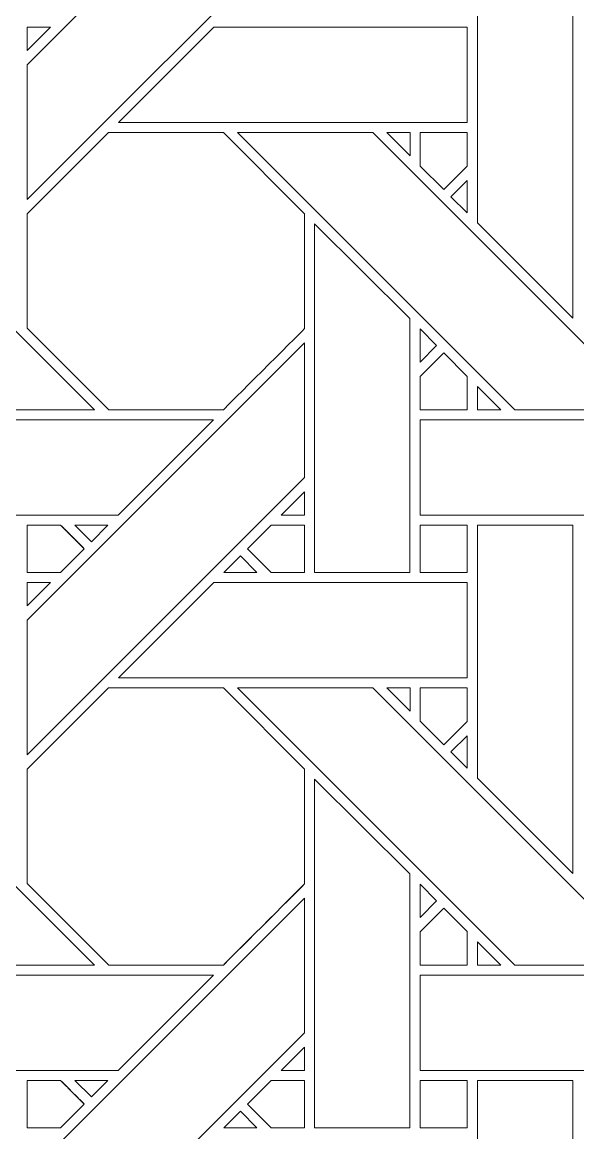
# Model space of a CAD drawing. Header units: inches. Extents: x 2.4 to 22.4, y -0.9 to 19.1.
# Drawn here: x 13.561 to 14.509, y 8.097 to 9.995 of the extents above; entities that cross this region are included whole.
import ezdxf

# ---------------------------------------------------------------- set-up
doc = ezdxf.new("R2010")
doc.units = ezdxf.units.IN
doc.header["$MEASUREMENT"] = 0
doc.layers.add('Design', color=7, linetype='Continuous', lineweight=0)

msp = doc.modelspace()

# ---------------------------------------------------------------- linework, layer by layer
at = {"layer": 'Design'}
for points, knots in [([(12.38285403781467, 19.09476386176223), (6.860006544325086, 19.09476386176223), (2.38285403781467, 14.61761135525181), (2.38285403781467, 9.094763861762152), (2.38285403781467, 3.571916368272569), (6.860006544325086, -0.9052361382378471), (12.38285403781467, -0.9052361382378471), (17.90570068359375, -0.9052361382378471), (22.38285319010417, 3.571916368272569), (22.38285319010417, 9.094763861762152), (22.38285319010417, 14.61761135525181), (17.90570068359375, 19.09476386176223), (12.38285403781467, 19.09476386176223)], [0, 0, 0, 0, 1, 1, 1, 2, 2, 2, 3, 3, 3, 4, 4, 4, 4]), ([(12.38285399022667, 17.97202232840777), (7.480079523069409, 17.97202232840777), (3.505595523581076, 13.99753832891944), (3.505595523581076, 9.094763861762152), (3.505595523581076, 4.191989394604888), (7.480079523069409, 0.2175053951165814), (12.38285399022667, 0.2175053951165814), (17.28562770484945, 0.2175053951165814), (21.26011170433779, 4.191989394604888), (21.26011170433779, 9.094763861762152), (21.26011170433779, 13.99753832891944), (17.28562770484945, 17.97202232840777), (12.38285399022667, 17.97202232840777)], [0, 0, 0, 0, 1, 1, 1, 2, 2, 2, 3, 3, 3, 4, 4, 4, 4]), ([(14.04279666476777, 10.16536966959635), (14.04279666476777, 10.16536966959635), (13.56912655300564, 9.691719902886282), (13.56912655300564, 9.691719902886282), (13.56912655300564, 9.691719902886282), (13.56912655300564, 9.92181650797526), (13.56912655300564, 9.92181650797526), (13.56912655300564, 9.92181650797526), (14.04279666476777, 10.39540523952908), (14.04279666476777, 10.39540523952908), (14.04279666476777, 10.39540523952908), (14.04279666476777, 10.16536966959635), (14.04279666476777, 10.16536966959635)], [0, 0, 0, 0, 1, 1, 1, 2, 2, 2, 3, 3, 3, 4, 4, 4, 4]), ([(14.50070359971791, 9.488807678222656), (14.50070359971791, 9.488807678222656), (14.33778550889764, 9.651725769042969), (14.33778550889764, 9.651725769042969), (14.33778550889764, 9.651725769042969), (14.33778550889764, 10.08392418755425), (14.33778550889764, 10.08392418755425), (14.33778550889764, 10.08392418755425), (14.50070359971791, 10.08392418755425), (14.50070359971791, 10.08392418755425), (14.50070359971791, 10.08392418755425), (14.50070359971791, 9.488807678222656), (14.50070359971791, 9.488807678222656)], [0, 0, 0, 0, 1, 1, 1, 2, 2, 2, 3, 3, 3, 4, 4, 4, 4]), ([(13.60895707872179, 9.986007690429688), (13.60895707872179, 9.986007690429688), (13.56912655300564, 9.94618394639757), (13.56912655300564, 9.94618394639757), (13.56912655300564, 9.94618394639757), (13.56912655300564, 9.986007690429688), (13.56912655300564, 9.986007690429688), (13.56912655300564, 9.986007690429688), (13.60895707872179, 9.986007690429688), (13.60895707872179, 9.986007690429688)], [0, 0, 0, 0, 1, 1, 1, 2, 2, 2, 3, 3, 3, 3]), ([(14.32025146484375, 9.986000908745657), (14.32025146484375, 9.986000908745657), (14.32025146484375, 9.823198954264322), (14.32025146484375, 9.823198954264322), (14.32025146484375, 9.823198954264322), (13.72496541341146, 9.823198954264322), (13.72496541341146, 9.823198954264322), (13.72496541341146, 9.823198954264322), (13.88781483968099, 9.986000908745657), (13.88781483968099, 9.986000908745657), (13.88781483968099, 9.986000908745657), (14.32025146484375, 9.986000908745657), (14.32025146484375, 9.986000908745657)], [0, 0, 0, 0, 1, 1, 1, 2, 2, 2, 3, 3, 3, 4, 4, 4, 4]), ([(13.68412695990668, 9.332411024305555), (13.68412695990668, 9.332411024305555), (13.45310465494791, 9.332411024305555), (13.45310465494791, 9.332411024305555), (13.45310465494791, 9.332411024305555), (12.97954305013021, 9.806060791015625), (12.97954305013021, 9.806060791015625), (12.97954305013021, 9.806060791015625), (13.21048397488064, 9.806060791015625), (13.21048397488064, 9.806060791015625), (13.21048397488064, 9.806060791015625), (13.68412695990668, 9.332411024305555), (13.68412695990668, 9.332411024305555)], [0, 0, 0, 0, 1, 1, 1, 2, 2, 2, 3, 3, 3, 4, 4, 4, 4]), ([(13.70783233642578, 9.8060548570421), (13.70783233642578, 9.8060548570421), (13.90404340955943, 9.8060548570421), (13.90404340955943, 9.8060548570421), (13.90404340955943, 9.8060548570421), (14.04278818766278, 9.667333814832899), (14.04278818766278, 9.667333814832899), (14.04278818766278, 9.667333814832899), (14.04278818766278, 9.47111596001519), (14.04278818766278, 9.47111596001519), (14.02498965793181, 9.453181796603731), (13.91306220160598, 9.341440836588541), (13.90407731797957, 9.332429673936632), (13.90407731797957, 9.332429673936632), (13.70837317572699, 9.332429673936632), (13.70837317572699, 9.332429673936632), (13.70837317572699, 9.332429673936632), (13.56912824842665, 9.471674601236979), (13.56912824842665, 9.471674601236979), (13.56912824842665, 9.471674601236979), (13.56912824842665, 9.667333814832899), (13.56912824842665, 9.667333814832899), (13.56912824842665, 9.667333814832899), (13.70783233642578, 9.8060548570421), (13.70783233642578, 9.8060548570421)], [0, 0, 0, 0, 1, 1, 1, 2, 2, 2, 3, 3, 3, 4, 4, 4, 5, 5, 5, 6, 6, 6, 7, 7, 7, 8, 8, 8, 8]), ([(14.04278818766278, 9.47111596001519), (14.02498287624777, 9.453168233235674), (13.91306135389542, 9.341440836588541), (13.90407731797957, 9.332429673936632), (13.90407731797957, 9.332429673936632), (13.70837317572699, 9.332429673936632), (13.70837317572699, 9.332429673936632), (13.70837317572699, 9.332429673936632), (13.56912824842665, 9.471674601236979), (13.56912824842665, 9.471674601236979), (13.56912824842665, 9.471674601236979), (13.56912824842665, 9.667333814832899), (13.56912824842665, 9.667333814832899), (13.56912824842665, 9.667333814832899), (13.70783233642578, 9.8060548570421), (13.70783233642578, 9.8060548570421), (13.70783233642578, 9.8060548570421), (13.90404340955943, 9.8060548570421), (13.90404340955943, 9.8060548570421), (13.90404340955943, 9.8060548570421), (14.04278818766278, 9.667333814832899), (14.04278818766278, 9.667333814832899), (14.04278818766278, 9.667333814832899), (14.04278818766278, 9.47111596001519), (14.04278818766278, 9.47111596001519)], [0, 0, 0, 0, 1, 1, 1, 2, 2, 2, 3, 3, 3, 4, 4, 4, 5, 5, 5, 6, 6, 6, 7, 7, 7, 8, 8, 8, 8]), ([(14.63285658094625, 9.332411024305555), (14.63285658094625, 9.332411024305555), (14.40183342827693, 9.332411024305555), (14.40183342827693, 9.332411024305555), (14.40183342827693, 9.332411024305555), (13.92827182345917, 9.806060791015625), (13.92827182345917, 9.806060791015625), (13.92827182345917, 9.806060791015625), (14.15921274820958, 9.806060791015625), (14.15921274820958, 9.806060791015625), (14.15921274820958, 9.806060791015625), (14.63285658094625, 9.332411024305555), (14.63285658094625, 9.332411024305555)], [0, 0, 0, 0, 1, 1, 1, 2, 2, 2, 3, 3, 3, 4, 4, 4, 4]), ([(14.18333519829639, 9.806054009331596), (14.18333519829639, 9.806054009331596), (14.22278510199652, 9.806054009331596), (14.22278510199652, 9.806054009331596), (14.22278510199652, 9.806054009331596), (14.22278510199652, 9.766222635904947), (14.22278510199652, 9.766222635904947), (14.22278510199652, 9.766222635904947), (14.18333519829639, 9.806054009331596), (14.18333519829639, 9.806054009331596)], [0, 0, 0, 0, 1, 1, 1, 2, 2, 2, 3, 3, 3, 3]), ([(14.32025316026473, 9.806068420410156), (14.32025316026473, 9.806068420410156), (14.32025316026473, 9.748469882541231), (14.32025316026473, 9.748469882541231), (14.32025316026473, 9.748469882541231), (14.28031751844625, 9.70852322048611), (14.28031751844625, 9.70852322048611), (14.28031751844625, 9.70852322048611), (14.23998514811195, 9.748860677083332), (14.23998514811195, 9.748860677083332), (14.23998514811195, 9.748860677083332), (14.23998514811195, 9.806068420410156), (14.23998514811195, 9.806068420410156), (14.23998514811195, 9.806068420410156), (14.32025316026473, 9.806068420410156), (14.32025316026473, 9.806068420410156)], [0, 0, 0, 0, 1, 1, 1, 2, 2, 2, 3, 3, 3, 4, 4, 4, 5, 5, 5, 5]), ([(14.28031751844625, 9.70852322048611), (14.28031751844625, 9.70852322048611), (14.23998514811195, 9.748860677083332), (14.23998514811195, 9.748860677083332), (14.23998514811195, 9.748860677083332), (14.23998514811195, 9.806068420410156), (14.23998514811195, 9.806068420410156), (14.23998514811195, 9.806068420410156), (14.32025316026473, 9.806068420410156), (14.32025316026473, 9.806068420410156), (14.32025316026473, 9.806068420410156), (14.32025316026473, 9.748469882541231), (14.32025316026473, 9.748469882541231), (14.32025316026473, 9.748469882541231), (14.28031751844625, 9.70852322048611), (14.28031751844625, 9.70852322048611)], [0, 0, 0, 0, 1, 1, 1, 2, 2, 2, 3, 3, 3, 4, 4, 4, 5, 5, 5, 5]), ([(14.32025146484375, 9.724220275878906), (14.32025146484375, 9.724220275878906), (14.32025146484375, 9.669054667154947), (14.32025146484375, 9.669054667154947), (14.32025146484375, 9.669054667154947), (14.29248216417098, 9.696436564127604), (14.29248216417098, 9.696436564127604), (14.29248216417098, 9.696436564127604), (14.32025146484375, 9.724220275878906), (14.32025146484375, 9.724220275878906)], [0, 0, 0, 0, 1, 1, 1, 2, 2, 2, 3, 3, 3, 3]), ([(14.05993482801652, 9.05441708034939), (14.05993482801652, 9.05441708034939), (14.05993482801652, 9.650255839029947), (14.05993482801652, 9.650255839029947), (14.05993482801652, 9.650255839029947), (14.22269015842014, 9.488099839952257), (14.22269015842014, 9.488099839952257), (14.22269015842014, 9.488099839952257), (14.22269015842014, 9.05441708034939), (14.22269015842014, 9.05441708034939), (14.22269015842014, 9.05441708034939), (14.05993482801652, 9.05441708034939), (14.05993482801652, 9.05441708034939)], [0, 0, 0, 0, 1, 1, 1, 2, 2, 2, 3, 3, 3, 4, 4, 4, 4]), ([(14.24000379774305, 9.413842095269096), (14.24000379774305, 9.413842095269096), (14.24000379774305, 9.47060055202908), (14.24000379774305, 9.47060055202908), (14.24000379774305, 9.47060055202908), (14.26818339029945, 9.442027621799044), (14.26818339029945, 9.442027621799044), (14.26818339029945, 9.442027621799044), (14.24000379774305, 9.413842095269096), (14.24000379774305, 9.413842095269096)], [0, 0, 0, 0, 1, 1, 1, 2, 2, 2, 3, 3, 3, 3]), ([(14.04279666476777, 9.216647677951388), (14.04279666476777, 9.216647677951388), (13.56912655300564, 8.742984347873264), (13.56912655300564, 8.742984347873264), (13.56912655300564, 8.742984347873264), (13.56912655300564, 8.973094516330294), (13.56912655300564, 8.973094516330294), (13.56912655300564, 8.973094516330294), (14.04279666476777, 9.446676466200087), (14.04279666476777, 9.446676466200087), (14.04279666476777, 9.446676466200087), (14.04279666476777, 9.216647677951388), (14.04279666476777, 9.216647677951388)], [0, 0, 0, 0, 1, 1, 1, 2, 2, 2, 3, 3, 3, 4, 4, 4, 4]), ([(14.24000549316403, 9.332187228732638), (14.24000549316403, 9.332187228732638), (14.24000549316403, 9.389473809136282), (14.24000549316403, 9.389473809136282), (14.24000549316403, 9.389473809136282), (14.28033108181431, 9.429804484049479), (14.28033108181431, 9.429804484049479), (14.28033108181431, 9.429804484049479), (14.3206617567275, 9.389480590820312), (14.3206617567275, 9.389480590820312), (14.3206617567275, 9.389480590820312), (14.3206617567275, 9.332187228732638), (14.3206617567275, 9.332187228732638), (14.3206617567275, 9.332187228732638), (14.24000549316403, 9.332187228732638), (14.24000549316403, 9.332187228732638)], [0, 0, 0, 0, 1, 1, 1, 2, 2, 2, 3, 3, 3, 4, 4, 4, 5, 5, 5, 5]), ([(14.28033108181431, 9.429804484049479), (14.28033108181431, 9.429804484049479), (14.3206617567275, 9.389480590820312), (14.3206617567275, 9.389480590820312), (14.3206617567275, 9.389480590820312), (14.3206617567275, 9.332187228732638), (14.3206617567275, 9.332187228732638), (14.3206617567275, 9.332187228732638), (14.24000549316403, 9.332187228732638), (14.24000549316403, 9.332187228732638), (14.24000549316403, 9.332187228732638), (14.24000549316403, 9.389473809136282), (14.24000549316403, 9.389473809136282), (14.24000549316403, 9.389473809136282), (14.28033108181431, 9.429804484049479), (14.28033108181431, 9.429804484049479)], [0, 0, 0, 0, 1, 1, 1, 2, 2, 2, 3, 3, 3, 4, 4, 4, 5, 5, 5, 5]), ([(14.33790757921014, 9.332404242621527), (14.33790757921014, 9.332404242621527), (14.33790757921014, 9.372194078233507), (14.33790757921014, 9.372194078233507), (14.33790757921014, 9.372194078233507), (14.37763129340277, 9.332404242621527), (14.37763129340277, 9.332404242621527), (14.37763129340277, 9.332404242621527), (14.33790757921014, 9.332404242621527), (14.33790757921014, 9.332404242621527)], [0, 0, 0, 0, 1, 1, 1, 2, 2, 2, 3, 3, 3, 3]), ([(13.88697136773003, 9.315163506401907), (13.88697136773003, 9.315163506401907), (13.724244011773, 9.152463277180988), (13.724244011773, 9.152463277180988), (13.724244011773, 9.152463277180988), (13.29127587212456, 9.152463277180988), (13.29127587212456, 9.152463277180988), (13.29127587212456, 9.152463277180988), (13.29127587212456, 9.315163506401907), (13.29127587212456, 9.315163506401907), (13.29127587212456, 9.315163506401907), (13.88697136773003, 9.315163506401907), (13.88697136773003, 9.315163506401907)], [0, 0, 0, 0, 1, 1, 1, 2, 2, 2, 3, 3, 3, 4, 4, 4, 4]), ([(14.83570014105902, 9.315163506401907), (14.83570014105902, 9.315163506401907), (14.6729736328125, 9.152463277180988), (14.6729736328125, 9.152463277180988), (14.6729736328125, 9.152463277180988), (14.24000379774305, 9.152463277180988), (14.24000379774305, 9.152463277180988), (14.24000379774305, 9.152463277180988), (14.24000379774305, 9.315163506401907), (14.24000379774305, 9.315163506401907), (14.24000379774305, 9.315163506401907), (14.83570014105902, 9.315163506401907), (14.83570014105902, 9.315163506401907)], [0, 0, 0, 0, 1, 1, 1, 2, 2, 2, 3, 3, 3, 4, 4, 4, 4]), ([(14.00303395589195, 9.152483622233072), (14.00303395589195, 9.152483622233072), (14.04279666476777, 9.192253112792969), (14.04279666476777, 9.192253112792969), (14.04279666476777, 9.192253112792969), (14.04279666476777, 9.152483622233072), (14.04279666476777, 9.152483622233072), (14.04279666476777, 9.152483622233072), (14.00303395589195, 9.152483622233072), (14.00303395589195, 9.152483622233072)], [0, 0, 0, 0, 1, 1, 1, 2, 2, 2, 3, 3, 3, 3]), ([(13.62619272867838, 9.135196261935763), (13.63133154975043, 9.130084567599825), (13.66210344102647, 9.099268595377604), (13.66652764214409, 9.094844394259981), (13.66652764214409, 9.094844394259981), (13.62610117594401, 9.054421318901907), (13.62610117594401, 9.054421318901907), (13.62610117594401, 9.054421318901907), (13.56912824842665, 9.054421318901907), (13.56912824842665, 9.054421318901907), (13.56912824842665, 9.054421318901907), (13.56912824842665, 9.135196261935763), (13.56912824842665, 9.135196261935763), (13.56912824842665, 9.135196261935763), (13.62619272867838, 9.135196261935763), (13.62619272867838, 9.135196261935763)], [0, 0, 0, 0, 1, 1, 1, 2, 2, 2, 3, 3, 3, 4, 4, 4, 5, 5, 5, 5]), ([(13.56912824842665, 9.054421318901907), (13.56912824842665, 9.054421318901907), (13.56912824842665, 9.135196261935763), (13.56912824842665, 9.135196261935763), (13.56912824842665, 9.135196261935763), (13.62619272867838, 9.135196261935763), (13.62619272867838, 9.135196261935763), (13.63165113661024, 9.129771762424044), (13.66248406304253, 9.098894755045572), (13.66652764214409, 9.094844394259981), (13.66652764214409, 9.094844394259981), (13.62610117594401, 9.054421318901907), (13.62610117594401, 9.054421318901907), (13.62610117594401, 9.054421318901907), (13.56912824842665, 9.054421318901907), (13.56912824842665, 9.054421318901907)], [0, 0, 0, 0, 1, 1, 1, 2, 2, 2, 3, 3, 3, 4, 4, 4, 5, 5, 5, 5]), ([(13.65054406060113, 9.13519541422526), (13.65054406060113, 9.13519541422526), (13.70702362060547, 9.13519541422526), (13.70702362060547, 9.13519541422526), (13.70702362060547, 9.13519541422526), (13.6787363688151, 9.107009887695312), (13.6787363688151, 9.107009887695312), (13.6787363688151, 9.107009887695312), (13.65054406060113, 9.13519541422526), (13.65054406060113, 9.13519541422526)], [0, 0, 0, 0, 1, 1, 1, 2, 2, 2, 3, 3, 3, 3]), ([(14.04280175103084, 9.135216606987846), (14.04280175103084, 9.135216606987846), (14.04280175103084, 9.054414537217882), (14.04280175103084, 9.054414537217882), (14.04280175103084, 9.054414537217882), (13.98569318983292, 9.054414537217882), (13.98569318983292, 9.054414537217882), (13.98569318983292, 9.054414537217882), (13.9453311496311, 9.094793531629774), (13.9453311496311, 9.094793531629774), (13.9453311496311, 9.094793531629774), (13.9857610066732, 9.135216606987846), (13.9857610066732, 9.135216606987846), (13.9857610066732, 9.135216606987846), (14.04280175103084, 9.135216606987846), (14.04280175103084, 9.135216606987846)], [0, 0, 0, 0, 1, 1, 1, 2, 2, 2, 3, 3, 3, 4, 4, 4, 5, 5, 5, 5]), ([(14.04280175103084, 9.054414537217882), (14.04280175103084, 9.054414537217882), (13.98569318983292, 9.054414537217882), (13.98569318983292, 9.054414537217882), (13.98569318983292, 9.054414537217882), (13.9453311496311, 9.094793531629774), (13.9453311496311, 9.094793531629774), (13.9453311496311, 9.094793531629774), (13.9857610066732, 9.135216606987846), (13.9857610066732, 9.135216606987846), (13.9857610066732, 9.135216606987846), (14.04280175103084, 9.135216606987846), (14.04280175103084, 9.135216606987846), (14.04280175103084, 9.135216606987846), (14.04280175103084, 9.054414537217882), (14.04280175103084, 9.054414537217882)], [0, 0, 0, 0, 1, 1, 1, 2, 2, 2, 3, 3, 3, 4, 4, 4, 5, 5, 5, 5]), ([(14.24000549316403, 9.135196261935763), (14.24000549316403, 9.135196261935763), (14.32025316026473, 9.135196261935763), (14.32025316026473, 9.135196261935763), (14.32025316026473, 9.135196261935763), (14.32025316026473, 9.054407755533854), (14.32025316026473, 9.054407755533854), (14.32025316026473, 9.054407755533854), (14.24000549316403, 9.054407755533854), (14.24000549316403, 9.054407755533854), (14.24000549316403, 9.054407755533854), (14.24000549316403, 9.135196261935763), (14.24000549316403, 9.135196261935763)], [0, 0, 0, 0, 1, 1, 1, 2, 2, 2, 3, 3, 3, 4, 4, 4, 4]), ([(14.24000549316403, 9.054407755533854), (14.24000549316403, 9.054407755533854), (14.24000549316403, 9.135196261935763), (14.24000549316403, 9.135196261935763), (14.24000549316403, 9.135196261935763), (14.32025316026473, 9.135196261935763), (14.32025316026473, 9.135196261935763), (14.32025316026473, 9.135196261935763), (14.32025316026473, 9.054407755533854), (14.32025316026473, 9.054407755533854), (14.32025316026473, 9.054407755533854), (14.24000549316403, 9.054407755533854), (14.24000549316403, 9.054407755533854)], [0, 0, 0, 0, 1, 1, 1, 2, 2, 2, 3, 3, 3, 4, 4, 4, 4]), ([(14.50070359971791, 8.540072123209635), (14.50070359971791, 8.540072123209635), (14.33778550889764, 8.7030029296875), (14.33778550889764, 8.7030029296875), (14.33778550889764, 8.7030029296875), (14.33778550889764, 9.13519541422526), (14.33778550889764, 9.13519541422526), (14.33778550889764, 9.13519541422526), (14.50070359971791, 9.13519541422526), (14.50070359971791, 9.13519541422526), (14.50070359971791, 9.13519541422526), (14.50070359971791, 8.540072123209635), (14.50070359971791, 8.540072123209635)], [0, 0, 0, 0, 1, 1, 1, 2, 2, 2, 3, 3, 3, 4, 4, 4, 4]), ([(13.90495385064014, 9.05441708034939), (13.90495385064014, 9.05441708034939), (13.93321397569444, 9.082677205403645), (13.93321397569444, 9.082677205403645), (13.93321397569444, 9.082677205403645), (13.96146053738069, 9.05441708034939), (13.96146053738069, 9.05441708034939), (13.96146053738069, 9.05441708034939), (13.90495385064014, 9.05441708034939), (13.90495385064014, 9.05441708034939)], [0, 0, 0, 0, 1, 1, 1, 2, 2, 2, 3, 3, 3, 3]), ([(13.60895707872179, 9.037278917100695), (13.60895707872179, 9.037278917100695), (13.56912655300564, 8.9974611070421), (13.56912655300564, 8.9974611070421), (13.56912655300564, 8.9974611070421), (13.56912655300564, 9.037278917100695), (13.56912655300564, 9.037278917100695), (13.56912655300564, 9.037278917100695), (13.60895707872179, 9.037278917100695), (13.60895707872179, 9.037278917100695)], [0, 0, 0, 0, 1, 1, 1, 2, 2, 2, 3, 3, 3, 3]), ([(14.32025146484375, 9.037278917100695), (14.32025146484375, 9.037278917100695), (14.32025146484375, 8.87447018093533), (14.32025146484375, 8.87447018093533), (14.32025146484375, 8.87447018093533), (13.72496541341146, 8.87447018093533), (13.72496541341146, 8.87447018093533), (13.72496541341146, 8.87447018093533), (13.88781483968099, 9.037278917100695), (13.88781483968099, 9.037278917100695), (13.88781483968099, 9.037278917100695), (14.32025146484375, 9.037278917100695), (14.32025146484375, 9.037278917100695)], [0, 0, 0, 0, 1, 1, 1, 2, 2, 2, 3, 3, 3, 4, 4, 4, 4]), ([(13.68412695990668, 8.383688184950087), (13.68412695990668, 8.383688184950087), (13.45309109157986, 8.383688184950087), (13.45309109157986, 8.383688184950087), (13.45309109157986, 8.383688184950087), (12.97954305013021, 8.857331169976128), (12.97954305013021, 8.857331169976128), (12.97954305013021, 8.857331169976128), (13.21048397488064, 8.857331169976128), (13.21048397488064, 8.857331169976128), (13.21048397488064, 8.857331169976128), (13.68412695990668, 8.383688184950087), (13.68412695990668, 8.383688184950087)], [0, 0, 0, 0, 1, 1, 1, 2, 2, 2, 3, 3, 3, 4, 4, 4, 4]), ([(13.70783233642578, 8.857318454318577), (13.70783233642578, 8.857318454318577), (13.90404340955943, 8.857318454318577), (13.90404340955943, 8.857318454318577), (13.90404340955943, 8.857318454318577), (14.04278818766278, 8.71860165066189), (14.04278818766278, 8.71860165066189), (14.04278818766278, 8.71860165066189), (14.04278818766278, 8.522387186686197), (14.04278818766278, 8.522387186686197), (14.02498965793181, 8.504452175564236), (13.91306898329, 8.392704433865015), (13.9040840996636, 8.383693271213108), (13.9040840996636, 8.383693271213108), (13.70837317572699, 8.383693271213108), (13.70837317572699, 8.383693271213108), (13.70837317572699, 8.383693271213108), (13.56912824842665, 8.52293480767144), (13.56912824842665, 8.52293480767144), (13.56912824842665, 8.52293480767144), (13.56912824842665, 8.71860165066189), (13.56912824842665, 8.71860165066189), (13.56912824842665, 8.71860165066189), (13.70783233642578, 8.857318454318577), (13.70783233642578, 8.857318454318577)], [0, 0, 0, 0, 1, 1, 1, 2, 2, 2, 3, 3, 3, 4, 4, 4, 5, 5, 5, 6, 6, 6, 7, 7, 7, 8, 8, 8, 8]), ([(14.04278818766278, 8.522387186686197), (14.02430216471362, 8.50376468234592), (13.91252390543624, 8.392160203721788), (13.9040840996636, 8.383693271213108), (13.9040840996636, 8.383693271213108), (13.70837317572699, 8.383693271213108), (13.70837317572699, 8.383693271213108), (13.70837317572699, 8.383693271213108), (13.56912824842665, 8.52293480767144), (13.56912824842665, 8.52293480767144), (13.56912824842665, 8.52293480767144), (13.56912824842665, 8.71860165066189), (13.56912824842665, 8.71860165066189), (13.56912824842665, 8.71860165066189), (13.70783233642578, 8.857318454318577), (13.70783233642578, 8.857318454318577), (13.70783233642578, 8.857318454318577), (13.90404340955943, 8.857318454318577), (13.90404340955943, 8.857318454318577), (13.90404340955943, 8.857318454318577), (14.04278818766278, 8.71860165066189), (14.04278818766278, 8.71860165066189), (14.04278818766278, 8.71860165066189), (14.04278818766278, 8.522387186686197), (14.04278818766278, 8.522387186686197)], [0, 0, 0, 0, 1, 1, 1, 2, 2, 2, 3, 3, 3, 4, 4, 4, 5, 5, 5, 6, 6, 6, 7, 7, 7, 8, 8, 8, 8]), ([(14.40181986490888, 8.383688184950087), (14.40181986490888, 8.383688184950087), (13.92827182345917, 8.857331169976128), (13.92827182345917, 8.857331169976128), (13.92827182345917, 8.857331169976128), (14.15921274820958, 8.857331169976128), (14.15921274820958, 8.857331169976128), (14.15921274820958, 8.857331169976128), (14.63285658094625, 8.383688184950087), (14.63285658094625, 8.383688184950087), (14.63285658094625, 8.383688184950087), (14.40181986490888, 8.383688184950087), (14.40181986490888, 8.383688184950087)], [0, 0, 0, 0, 1, 1, 1, 2, 2, 2, 3, 3, 3, 4, 4, 4, 4]), ([(14.18333519829639, 8.857331169976128), (14.18333519829639, 8.857331169976128), (14.22278510199652, 8.857331169976128), (14.22278510199652, 8.857331169976128), (14.22278510199652, 8.857331169976128), (14.22278510199652, 8.817487080891924), (14.22278510199652, 8.817487080891924), (14.22278510199652, 8.817487080891924), (14.18333519829639, 8.857331169976128), (14.18333519829639, 8.857331169976128)], [0, 0, 0, 0, 1, 1, 1, 2, 2, 2, 3, 3, 3, 3]), ([(14.32025316026473, 8.857332865397135), (14.32025316026473, 8.857332865397135), (14.32025316026473, 8.799736870659721), (14.32025316026473, 8.799736870659721), (14.32025316026473, 8.799736870659721), (14.28031751844625, 8.759786817762587), (14.28031751844625, 8.759786817762587), (14.28031751844625, 8.759786817762587), (14.23998514811195, 8.800128512912327), (14.23998514811195, 8.800128512912327), (14.23998514811195, 8.800128512912327), (14.23998514811195, 8.857332865397135), (14.23998514811195, 8.857332865397135), (14.23998514811195, 8.857332865397135), (14.32025316026473, 8.857332865397135), (14.32025316026473, 8.857332865397135)], [0, 0, 0, 0, 1, 1, 1, 2, 2, 2, 3, 3, 3, 4, 4, 4, 5, 5, 5, 5]), ([(14.28031751844625, 8.759786817762587), (14.28031751844625, 8.759786817762587), (14.23998514811195, 8.800128512912327), (14.23998514811195, 8.800128512912327), (14.23998514811195, 8.800128512912327), (14.23998514811195, 8.857332865397135), (14.23998514811195, 8.857332865397135), (14.23998514811195, 8.857332865397135), (14.32025316026473, 8.857332865397135), (14.32025316026473, 8.857332865397135), (14.32025316026473, 8.857332865397135), (14.32025316026473, 8.799736870659721), (14.32025316026473, 8.799736870659721), (14.32025316026473, 8.799736870659721), (14.28031751844625, 8.759786817762587), (14.28031751844625, 8.759786817762587)], [0, 0, 0, 0, 1, 1, 1, 2, 2, 2, 3, 3, 3, 4, 4, 4, 5, 5, 5, 5]), ([(14.32025146484375, 8.775491502549913), (14.32025146484375, 8.775491502549913), (14.32025146484375, 8.720332675509983), (14.32025146484375, 8.720332675509983), (14.32025146484375, 8.720332675509983), (14.29248216417098, 8.747721354166666), (14.29248216417098, 8.747721354166666), (14.29248216417098, 8.747721354166666), (14.32025146484375, 8.775491502549913), (14.32025146484375, 8.775491502549913)], [0, 0, 0, 0, 1, 1, 1, 2, 2, 2, 3, 3, 3, 3]), ([(14.05993482801652, 8.105688307020399), (14.05993482801652, 8.105688307020399), (14.05993482801652, 8.701532999674479), (14.05993482801652, 8.701532999674479), (14.05993482801652, 8.701532999674479), (14.22269015842014, 8.539377848307291), (14.22269015842014, 8.539377848307291), (14.22269015842014, 8.539377848307291), (14.22269015842014, 8.105688307020399), (14.22269015842014, 8.105688307020399), (14.22269015842014, 8.105688307020399), (14.05993482801652, 8.105688307020399), (14.05993482801652, 8.105688307020399)], [0, 0, 0, 0, 1, 1, 1, 2, 2, 2, 3, 3, 3, 4, 4, 4, 4]), ([(14.24000379774305, 8.465120103624132), (14.24000379774305, 8.465120103624132), (14.24000379774305, 8.52188534206814), (14.24000379774305, 8.52188534206814), (14.24000379774305, 8.52188534206814), (14.26818339029945, 8.49329884847005), (14.26818339029945, 8.49329884847005), (14.26818339029945, 8.49329884847005), (14.24000379774305, 8.465120103624132), (14.24000379774305, 8.465120103624132)], [0, 0, 0, 0, 1, 1, 1, 2, 2, 2, 3, 3, 3, 3]), ([(14.04279666476777, 8.267925686306423), (14.04279666476777, 8.267925686306423), (13.56912655300564, 7.794254726833766), (13.56912655300564, 7.794254726833766), (13.56912655300564, 7.794254726833766), (13.56912655300564, 8.0243657430013), (13.56912655300564, 8.0243657430013), (13.56912655300564, 8.0243657430013), (14.04279666476777, 8.497953626844618), (14.04279666476777, 8.497953626844618), (14.04279666476777, 8.497953626844618), (14.04279666476777, 8.267925686306423), (14.04279666476777, 8.267925686306423)], [0, 0, 0, 0, 1, 1, 1, 2, 2, 2, 3, 3, 3, 4, 4, 4, 4]), ([(14.24000549316403, 8.383448282877604), (14.24000549316403, 8.383448282877604), (14.24000549316403, 8.440734015570746), (14.24000549316403, 8.440734015570746), (14.24000549316403, 8.440734015570746), (14.28033108181431, 8.481072319878471), (14.28033108181431, 8.481072319878471), (14.28033108181431, 8.481072319878471), (14.3206617567275, 8.440744188096788), (14.3206617567275, 8.440744188096788), (14.3206617567275, 8.440744188096788), (14.3206617567275, 8.383448282877604), (14.3206617567275, 8.383448282877604), (14.3206617567275, 8.383448282877604), (14.24000549316403, 8.383448282877604), (14.24000549316403, 8.383448282877604)], [0, 0, 0, 0, 1, 1, 1, 2, 2, 2, 3, 3, 3, 4, 4, 4, 5, 5, 5, 5]), ([(14.28033108181431, 8.481072319878471), (14.28033108181431, 8.481072319878471), (14.3206617567275, 8.440744188096788), (14.3206617567275, 8.440744188096788), (14.3206617567275, 8.440744188096788), (14.3206617567275, 8.383448282877604), (14.3206617567275, 8.383448282877604), (14.3206617567275, 8.383448282877604), (14.24000549316403, 8.383448282877604), (14.24000549316403, 8.383448282877604), (14.24000549316403, 8.383448282877604), (14.24000549316403, 8.440734015570746), (14.24000549316403, 8.440734015570746), (14.24000549316403, 8.440734015570746), (14.28033108181431, 8.481072319878471), (14.28033108181431, 8.481072319878471)], [0, 0, 0, 0, 1, 1, 1, 2, 2, 2, 3, 3, 3, 4, 4, 4, 5, 5, 5, 5]), ([(14.33790757921014, 8.383674621582031), (14.33790757921014, 8.383674621582031), (14.33790757921014, 8.423465304904514), (14.33790757921014, 8.423465304904514), (14.33790757921014, 8.423465304904514), (14.37763129340277, 8.383674621582031), (14.37763129340277, 8.383674621582031), (14.37763129340277, 8.383674621582031), (14.33790757921014, 8.383674621582031), (14.33790757921014, 8.383674621582031)], [0, 0, 0, 0, 1, 1, 1, 2, 2, 2, 3, 3, 3, 3]), ([(13.29127587212456, 8.203741285536024), (13.29127587212456, 8.203741285536024), (13.29127587212456, 8.36644066704644), (13.29127587212456, 8.36644066704644), (13.29127587212456, 8.36644066704644), (13.88697136773003, 8.36644066704644), (13.88697136773003, 8.36644066704644), (13.88697136773003, 8.36644066704644), (13.724244011773, 8.203741285536024), (13.724244011773, 8.203741285536024), (13.724244011773, 8.203741285536024), (13.29127587212456, 8.203741285536024), (13.29127587212456, 8.203741285536024)], [0, 0, 0, 0, 1, 1, 1, 2, 2, 2, 3, 3, 3, 4, 4, 4, 4]), ([(14.24000379774305, 8.203741285536024), (14.24000379774305, 8.203741285536024), (14.24000379774305, 8.36644066704644), (14.24000379774305, 8.36644066704644), (14.24000379774305, 8.36644066704644), (14.83571370442708, 8.36644066704644), (14.83571370442708, 8.36644066704644), (14.83571370442708, 8.36644066704644), (14.6729736328125, 8.203741285536024), (14.6729736328125, 8.203741285536024), (14.6729736328125, 8.203741285536024), (14.24000379774305, 8.203741285536024), (14.24000379774305, 8.203741285536024)], [0, 0, 0, 0, 1, 1, 1, 2, 2, 2, 3, 3, 3, 4, 4, 4, 4]), ([(14.00303395589195, 8.20375484890408), (14.00303395589195, 8.20375484890408), (14.04279666476777, 8.243531121148003), (14.04279666476777, 8.243531121148003), (14.04279666476777, 8.243531121148003), (14.04279666476777, 8.20375484890408), (14.04279666476777, 8.20375484890408), (14.04279666476777, 8.20375484890408), (14.00303395589195, 8.20375484890408), (14.00303395589195, 8.20375484890408)], [0, 0, 0, 0, 1, 1, 1, 2, 2, 2, 3, 3, 3, 3]), ([(13.62619272867838, 8.186459859212238), (13.63133154975043, 8.1813481648763), (13.6621102227105, 8.150536431206596), (13.66653442382812, 8.146112230088974), (13.66653442382812, 8.146112230088974), (13.62610117594401, 8.10568576388889), (13.62610117594401, 8.10568576388889), (13.62610117594401, 8.10568576388889), (13.56912824842665, 8.10568576388889), (13.56912824842665, 8.10568576388889), (13.56912824842665, 8.10568576388889), (13.56912824842665, 8.186459859212238), (13.56912824842665, 8.186459859212238), (13.56912824842665, 8.186459859212238), (13.62619272867838, 8.186459859212238), (13.62619272867838, 8.186459859212238)], [0, 0, 0, 0, 1, 1, 1, 2, 2, 2, 3, 3, 3, 4, 4, 4, 5, 5, 5, 5]), ([(13.56912824842665, 8.10568576388889), (13.56912824842665, 8.10568576388889), (13.56912824842665, 8.186459859212238), (13.56912824842665, 8.186459859212238), (13.56912824842665, 8.186459859212238), (13.62619272867838, 8.186459859212238), (13.62619272867838, 8.186459859212238), (13.63158331976996, 8.18109639485677), (13.66653442382812, 8.146112230088974), (13.66653442382812, 8.146112230088974), (13.66653442382812, 8.146112230088974), (13.62610117594401, 8.10568576388889), (13.62610117594401, 8.10568576388889), (13.62610117594401, 8.10568576388889), (13.56912824842665, 8.10568576388889), (13.56912824842665, 8.10568576388889)], [0, 0, 0, 0, 1, 1, 1, 2, 2, 2, 3, 3, 3, 4, 4, 4, 5, 5, 5, 5]), ([(13.65054406060113, 8.186466640896265), (13.65054406060113, 8.186466640896265), (13.70701005723741, 8.186466640896265), (13.70701005723741, 8.186466640896265), (13.70701005723741, 8.186466640896265), (13.6787363688151, 8.158287896050346), (13.6787363688151, 8.158287896050346), (13.6787363688151, 8.158287896050346), (13.65054406060113, 8.186466640896265), (13.65054406060113, 8.186466640896265)], [0, 0, 0, 0, 1, 1, 1, 2, 2, 2, 3, 3, 3, 3]), ([(14.04280175103084, 8.186483595106337), (14.04280175103084, 8.186483595106337), (14.04280175103084, 8.105678134494358), (14.04280175103084, 8.105678134494358), (14.04280175103084, 8.105678134494358), (13.98569318983292, 8.105678134494358), (13.98569318983292, 8.105678134494358), (13.98569318983292, 8.105678134494358), (13.9453311496311, 8.14605712890625), (13.9453311496311, 8.14605712890625), (13.9453311496311, 8.14605712890625), (13.9857610066732, 8.186483595106337), (13.9857610066732, 8.186483595106337), (13.9857610066732, 8.186483595106337), (14.04280175103084, 8.186483595106337), (14.04280175103084, 8.186483595106337)], [0, 0, 0, 0, 1, 1, 1, 2, 2, 2, 3, 3, 3, 4, 4, 4, 5, 5, 5, 5]), ([(14.04280175103084, 8.105678134494358), (14.04280175103084, 8.105678134494358), (13.98569318983292, 8.105678134494358), (13.98569318983292, 8.105678134494358), (13.98569318983292, 8.105678134494358), (13.9453311496311, 8.14605712890625), (13.9453311496311, 8.14605712890625), (13.9453311496311, 8.14605712890625), (13.9857610066732, 8.186483595106337), (13.9857610066732, 8.186483595106337), (13.9857610066732, 8.186483595106337), (14.04280175103084, 8.186483595106337), (14.04280175103084, 8.186483595106337), (14.04280175103084, 8.186483595106337), (14.04280175103084, 8.105678134494358), (14.04280175103084, 8.105678134494358)], [0, 0, 0, 0, 1, 1, 1, 2, 2, 2, 3, 3, 3, 4, 4, 4, 5, 5, 5, 5]), ([(14.24000549316403, 8.186459859212238), (14.24000549316403, 8.186459859212238), (14.32025316026473, 8.186459859212238), (14.32025316026473, 8.186459859212238), (14.32025316026473, 8.186459859212238), (14.32025316026473, 8.105678134494358), (14.32025316026473, 8.105678134494358), (14.32025316026473, 8.105678134494358), (14.24000549316403, 8.105678134494358), (14.24000549316403, 8.105678134494358), (14.24000549316403, 8.105678134494358), (14.24000549316403, 8.186459859212238), (14.24000549316403, 8.186459859212238)], [0, 0, 0, 0, 1, 1, 1, 2, 2, 2, 3, 3, 3, 4, 4, 4, 4]), ([(14.24000549316403, 8.105678134494358), (14.24000549316403, 8.105678134494358), (14.24000549316403, 8.186459859212238), (14.24000549316403, 8.186459859212238), (14.24000549316403, 8.186459859212238), (14.32025316026473, 8.186459859212238), (14.32025316026473, 8.186459859212238), (14.32025316026473, 8.186459859212238), (14.32025316026473, 8.105678134494358), (14.32025316026473, 8.105678134494358), (14.32025316026473, 8.105678134494358), (14.24000549316403, 8.105678134494358), (14.24000549316403, 8.105678134494358)], [0, 0, 0, 0, 1, 1, 1, 2, 2, 2, 3, 3, 3, 4, 4, 4, 4]), ([(14.50070359971791, 7.591356913248697), (14.50070359971791, 7.591356913248697), (14.33778550889764, 7.75426059299045), (14.33778550889764, 7.75426059299045), (14.33778550889764, 7.75426059299045), (14.33778550889764, 8.186466640896265), (14.33778550889764, 8.186466640896265), (14.33778550889764, 8.186466640896265), (14.50070359971791, 8.186466640896265), (14.50070359971791, 8.186466640896265), (14.50070359971791, 8.186466640896265), (14.50070359971791, 7.591356913248697), (14.50070359971791, 7.591356913248697)], [0, 0, 0, 0, 1, 1, 1, 2, 2, 2, 3, 3, 3, 4, 4, 4, 4]), ([(13.90495385064014, 8.105688307020399), (13.90495385064014, 8.105688307020399), (13.93321397569444, 8.133948432074652), (13.93321397569444, 8.133948432074652), (13.93321397569444, 8.133948432074652), (13.96146053738069, 8.105688307020399), (13.96146053738069, 8.105688307020399), (13.96146053738069, 8.105688307020399), (13.90495385064014, 8.105688307020399), (13.90495385064014, 8.105688307020399)], [0, 0, 0, 0, 1, 1, 1, 2, 2, 2, 3, 3, 3, 3])]:
    msp.add_open_spline(points, degree=3, knots=knots, dxfattribs=at)

doc.saveas('drawing.dxf')
